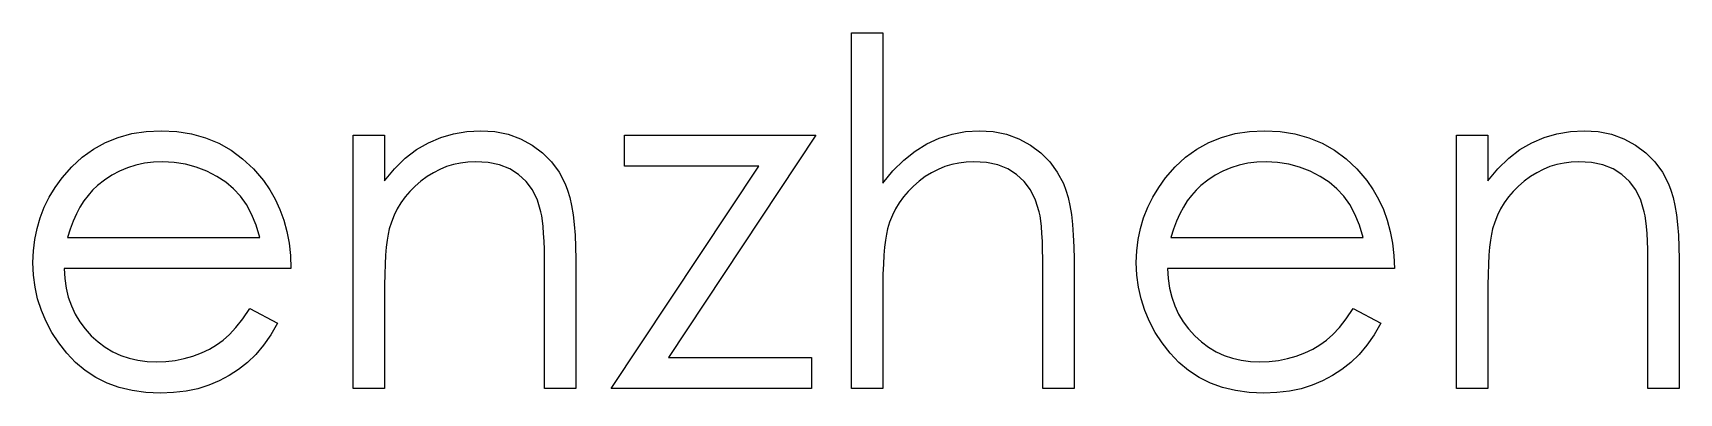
# Model space of a CAD drawing. Header units: millimetres. Extents: x 0.2 to 44.8, y -20.5 to 3.6.
# Drawn here: x 28.22 to 44.83, y -6.88 to -3.24 of the extents above; entities that cross this region are included whole.
import ezdxf

# ---------------------------------------------------------------- set-up
doc = ezdxf.new("R2010")
doc.units = ezdxf.units.MM

msp = doc.modelspace()

# ---------------------------------------------------------------- linework, layer by layer
at = {"color": 7, "linetype": 'Continuous', "flags": 128}
for points in [[(36.480755, -3.24359), (36.794872, -3.24359), (36.794872, -3.24359), (36.794872, -4.758714), (36.794872, -4.758714), (36.898638, -4.634615), (37.008013, -4.527344), (37.121595, -4.436198), (37.240785, -4.36258), (37.364884, -4.305088), (37.494591, -4.263722), (37.628506, -4.239183), (37.768029, -4.230769), (37.768029, -4.230769), (37.909655, -4.239884), (38.042869, -4.266526), (38.167668, -4.312099), (38.284054, -4.3752), (38.389223, -4.453726), (38.480369, -4.544171), (38.55609, -4.647937), (38.617087, -4.763622), (38.642328, -4.828826), (38.664062, -4.903145), (38.682292, -4.985176), (38.697716, -5.076322), (38.708934, -5.176583), (38.717348, -5.284555), (38.722957, -5.401643), (38.724359, -5.527143), (38.724359, -5.527143), (38.724359, -6.833333), (38.724359, -6.833333), (38.410256, -6.833333), (38.410256, -6.833333), (38.410256, -5.630208), (38.410256, -5.630208), (38.409555, -5.525741), (38.408153, -5.430389), (38.405349, -5.344151), (38.401142, -5.266326), (38.396234, -5.198317), (38.389924, -5.139423), (38.382212, -5.088942), (38.373798, -5.048277), (38.373798, -5.048277), (38.335938, -4.930489), (38.285457, -4.828125), (38.222356, -4.741887), (38.145933, -4.671074), (38.056891, -4.615685), (37.955228, -4.576422), (37.840244, -4.552584), (37.71264, -4.544872), (37.71264, -4.544872), (37.636919, -4.547676), (37.563301, -4.556791), (37.491086, -4.572216), (37.421675, -4.593249), (37.353666, -4.621294), (37.288462, -4.654247), (37.224659, -4.694211), (37.162961, -4.739784), (37.104768, -4.790264), (37.052183, -4.842849), (37.004507, -4.898938), (36.961739, -4.957833), (36.924579, -5.019531), (36.892328, -5.084034), (36.864984, -5.152043), (36.843249, -5.222155), (36.843249, -5.222155), (36.832031, -5.273337), (36.822216, -5.334335), (36.813802, -5.405148), (36.806791, -5.486478), (36.801883, -5.576923), (36.797676, -5.677885), (36.795573, -5.787961), (36.794872, -5.908554), (36.794872, -5.908554), (36.794872, -6.833333), (36.794872, -6.833333), (36.480769, -6.833333), (36.480769, -6.833333), (36.480769, -3.24359)], [(30.413255, -6.025641), (30.692308, -6.172175), (30.692308, -6.172175), (30.623598, -6.289263), (30.54998, -6.394431), (30.471454, -6.488381), (30.38732, -6.569712), (30.298277, -6.640525), (30.204327, -6.702224), (30.104067, -6.755509), (29.998898, -6.799679), (29.88742, -6.834034), (29.76893, -6.858574), (29.643429, -6.873297), (29.510917, -6.878205), (29.510917, -6.878205), (29.363682, -6.871895), (29.22486, -6.852965), (29.094451, -6.821414), (28.971755, -6.777244), (28.858173, -6.720453), (28.752304, -6.651042), (28.654147, -6.56901), (28.565104, -6.474359), (28.485176, -6.371995), (28.415765, -6.266126), (28.357572, -6.156751), (28.309896, -6.04387), (28.272035, -5.928185), (28.245393, -5.809696), (28.229968, -5.686999), (28.224359, -5.561498), (28.224359, -5.561498), (28.229267, -5.44371), (28.242588, -5.328726), (28.265725, -5.217248), (28.297977, -5.108574), (28.339343, -5.003405), (28.389824, -4.901743), (28.45012, -4.802885), (28.51883, -4.707532), (28.51883, -4.707532), (28.616286, -4.596054), (28.721454, -4.498598), (28.834335, -4.417268), (28.955629, -4.34996), (29.084635, -4.298077), (29.221354, -4.260216), (29.365785, -4.238482), (29.51863, -4.230769), (29.51863, -4.230769), (29.675681, -4.238482), (29.82502, -4.26232), (29.965946, -4.301583), (30.098458, -4.35627), (30.223257, -4.427083), (30.339643, -4.514022), (30.448317, -4.616386), (30.548578, -4.734175), (30.548578, -4.734175), (30.613081, -4.826022), (30.66847, -4.922776), (30.716146, -5.025841), (30.754708, -5.133814), (30.785557, -5.247396), (30.807993, -5.366587), (30.821314, -5.491386), (30.826923, -5.621795), (30.826923, -5.621795), (28.538462, -5.621795), (28.538462, -5.621795), (28.544772, -5.722756), (28.558794, -5.819511), (28.58123, -5.911358), (28.612079, -5.998297), (28.64994, -6.080329), (28.696214, -6.158153), (28.750901, -6.23107), (28.813301, -6.29978), (28.882011, -6.361478), (28.954227, -6.415465), (29.030649, -6.461038), (29.111278, -6.498197), (29.195413, -6.526943), (29.283754, -6.547276), (29.375601, -6.559896), (29.471655, -6.564103), (29.471655, -6.564103), (29.565605, -6.560597), (29.657452, -6.549379), (29.748598, -6.530449), (29.838341, -6.504507), (29.924579, -6.472256), (30.003806, -6.434395), (30.076022, -6.392328), (30.141927, -6.345353), (30.205729, -6.288562), (30.272336, -6.215645), (30.341747, -6.128706), (30.413261, -6.025641)], [(31.4551, -4.275641), (31.769231, -4.275641), (31.769231, -4.275641), (31.769231, -4.736979), (31.769231, -4.736979), (31.872296, -4.613582), (31.980268, -4.507712), (32.09385, -4.420773), (32.213041, -4.351362), (32.337139, -4.298778), (32.466847, -4.260917), (32.602163, -4.238482), (32.742388, -4.230769), (32.742388, -4.230769), (32.884014, -4.239884), (33.017228, -4.266526), (33.142027, -4.312099), (33.258413, -4.3752), (33.363582, -4.453726), (33.454728, -4.544872), (33.530449, -4.648638), (33.591446, -4.765024), (33.616687, -4.830228), (33.638421, -4.904547), (33.656651, -4.986579), (33.672075, -5.077724), (33.683293, -5.177284), (33.691707, -5.285256), (33.697316, -5.402344), (33.698718, -5.527143), (33.698718, -5.527143), (33.698718, -6.833333), (33.698718, -6.833333), (33.384615, -6.833333), (33.384615, -6.833333), (33.384615, -5.630208), (33.384615, -5.630208), (33.383914, -5.525741), (33.382512, -5.430389), (33.379708, -5.344151), (33.375501, -5.266326), (33.369892, -5.198317), (33.363582, -5.139423), (33.355869, -5.088942), (33.347456, -5.048277), (33.347456, -5.048277), (33.311699, -4.930489), (33.261919, -4.828125), (33.198818, -4.741887), (33.122396, -4.671074), (33.032652, -4.615685), (32.930288, -4.576422), (32.815304, -4.552584), (32.6877, -4.544872), (32.6877, -4.544872), (32.611979, -4.547676), (32.538361, -4.556791), (32.466146, -4.572216), (32.396735, -4.593249), (32.328726, -4.621294), (32.262821, -4.654247), (32.199018, -4.694211), (32.13732, -4.739784), (32.079127, -4.790264), (32.026542, -4.842849), (31.978866, -4.898938), (31.936098, -4.957833), (31.898938, -5.019531), (31.866687, -5.084034), (31.839343, -5.152043), (31.817608, -5.222155), (31.817608, -5.222155), (31.80639, -5.274038), (31.796575, -5.335737), (31.788161, -5.40655), (31.78115, -5.487881), (31.776242, -5.578325), (31.772035, -5.678586), (31.769932, -5.788662), (31.769231, -5.908554), (31.769231, -5.908554), (31.769231, -6.833333), (31.769231, -6.833333), (31.455128, -6.833333), (31.455128, -6.833333), (31.455128, -4.275641)], [(34.192294, -4.275641), (36.121795, -4.275641), (36.121795, -4.275641), (34.634014, -6.519231), (34.634014, -6.519231), (36.076923, -6.519231), (36.076923, -6.519231), (36.076923, -6.833333), (36.076923, -6.833333), (34.057692, -6.833333), (34.057692, -6.833333), (35.546174, -4.589744), (35.546174, -4.589744), (34.192308, -4.589744), (34.192308, -4.589744), (34.192308, -4.275641)], [(41.541457, -6.025641), (41.820513, -6.172175), (41.820513, -6.172175), (41.751803, -6.289263), (41.678185, -6.394431), (41.599659, -6.488381), (41.515525, -6.569712), (41.426482, -6.640525), (41.332532, -6.702224), (41.232272, -6.755509), (41.127103, -6.799679), (41.015625, -6.834034), (40.897135, -6.858574), (40.771635, -6.873297), (40.639123, -6.878205), (40.639123, -6.878205), (40.491887, -6.871895), (40.353065, -6.852965), (40.222656, -6.821414), (40.09996, -6.777244), (39.986378, -6.720453), (39.880509, -6.651042), (39.782352, -6.56901), (39.693309, -6.474359), (39.613381, -6.371995), (39.54397, -6.266126), (39.485777, -6.156751), (39.438101, -6.04387), (39.40024, -5.928185), (39.373598, -5.809696), (39.358173, -5.686999), (39.352564, -5.561498), (39.352564, -5.561498), (39.357472, -5.44371), (39.370793, -5.328726), (39.39393, -5.217248), (39.426182, -5.108574), (39.467548, -5.003405), (39.518029, -4.901743), (39.578325, -4.802885), (39.647035, -4.707532), (39.647035, -4.707532), (39.744491, -4.596054), (39.849659, -4.498598), (39.96254, -4.417268), (40.083834, -4.34996), (40.212841, -4.298077), (40.349559, -4.260216), (40.49399, -4.238482), (40.646835, -4.230769), (40.646835, -4.230769), (40.803886, -4.238482), (40.953225, -4.26232), (41.094151, -4.301583), (41.226663, -4.35627), (41.351462, -4.427083), (41.467849, -4.514022), (41.576522, -4.616386), (41.676783, -4.734175), (41.676783, -4.734175), (41.741286, -4.826022), (41.796675, -4.922776), (41.844351, -5.025841), (41.882913, -5.133814), (41.913762, -5.247396), (41.936198, -5.366587), (41.949519, -5.491386), (41.955128, -5.621795), (41.955128, -5.621795), (39.666667, -5.621795), (39.666667, -5.621795), (39.672977, -5.722756), (39.686999, -5.819511), (39.709435, -5.911358), (39.740284, -5.998297), (39.778145, -6.080329), (39.824419, -6.158153), (39.879107, -6.23107), (39.941506, -6.29978), (40.010216, -6.361478), (40.082432, -6.415465), (40.158854, -6.461038), (40.239483, -6.498197), (40.323618, -6.526943), (40.411959, -6.547276), (40.503806, -6.559896), (40.59986, -6.564103), (40.59986, -6.564103), (40.69381, -6.560597), (40.785657, -6.549379), (40.876803, -6.530449), (40.966546, -6.504507), (41.052784, -6.472256), (41.132011, -6.434395), (41.204227, -6.392328), (41.270132, -6.345353), (41.333934, -6.288562), (41.400541, -6.215645), (41.469952, -6.128706), (41.541466, -6.025641)], [(42.583317, -4.275641), (42.897436, -4.275641), (42.897436, -4.275641), (42.897436, -4.736979), (42.897436, -4.736979), (43.000501, -4.613582), (43.108474, -4.507712), (43.222055, -4.420773), (43.341246, -4.351362), (43.465345, -4.298778), (43.595052, -4.260917), (43.730369, -4.238482), (43.870593, -4.230769), (43.870593, -4.230769), (44.01222, -4.239884), (44.145433, -4.266526), (44.270232, -4.312099), (44.386619, -4.3752), (44.491787, -4.453726), (44.582933, -4.544872), (44.658654, -4.648638), (44.719651, -4.765024), (44.744892, -4.830228), (44.766627, -4.904547), (44.784856, -4.986579), (44.80028, -5.077724), (44.811498, -5.177284), (44.819912, -5.285256), (44.825521, -5.402344), (44.826923, -5.527143), (44.826923, -5.527143), (44.826923, -6.833333), (44.826923, -6.833333), (44.512821, -6.833333), (44.512821, -6.833333), (44.512821, -5.630208), (44.512821, -5.630208), (44.512119, -5.525741), (44.510717, -5.430389), (44.507913, -5.344151), (44.503706, -5.266326), (44.498097, -5.198317), (44.491787, -5.139423), (44.484075, -5.088942), (44.475661, -5.048277), (44.475661, -5.048277), (44.439904, -4.930489), (44.390124, -4.828125), (44.327023, -4.741887), (44.250601, -4.671074), (44.160857, -4.615685), (44.058494, -4.576422), (43.94351, -4.552584), (43.815905, -4.544872), (43.815905, -4.544872), (43.740184, -4.547676), (43.666567, -4.556791), (43.594351, -4.572216), (43.52494, -4.593249), (43.456931, -4.621294), (43.391026, -4.654247), (43.327224, -4.694211), (43.265525, -4.739784), (43.207332, -4.790264), (43.154748, -4.842849), (43.107071, -4.898938), (43.064303, -4.957833), (43.027143, -5.019531), (42.994892, -5.084034), (42.967548, -5.152043), (42.945813, -5.222155), (42.945813, -5.222155), (42.934595, -5.274038), (42.92478, -5.335737), (42.916366, -5.40655), (42.909355, -5.487881), (42.904447, -5.578325), (42.90024, -5.678586), (42.898137, -5.788662), (42.897436, -5.908554), (42.897436, -5.908554), (42.897436, -6.833333), (42.897436, -6.833333), (42.583333, -6.833333), (42.583333, -6.833333), (42.583333, -4.275641)], [(30.51281, -5.307692), (30.475661, -5.183594), (30.430088, -5.072817), (30.377504, -4.975361), (30.317208, -4.891226), (30.248498, -4.816907), (30.16857, -4.7503), (30.078826, -4.691406), (29.978566, -4.640224), (29.871995, -4.598157), (29.761919, -4.56871), (29.64974, -4.550481), (29.534756, -4.544872), (29.534756, -4.544872), (29.440805, -4.548377), (29.349659, -4.559595), (29.262019, -4.578526), (29.178586, -4.604467), (29.097256, -4.638822), (29.020132, -4.679487), (28.946514, -4.728566), (28.875701, -4.784655), (28.875701, -4.784655), (28.826623, -4.830929), (28.78105, -4.882812), (28.738281, -4.939603), (28.699018, -5.002003), (28.66256, -5.070713), (28.628906, -5.144331), (28.598758, -5.222857), (28.571414, -5.307692), (28.571414, -5.307692), (30.512821, -5.307692)], [(41.640997, -5.307692), (41.603866, -5.183594), (41.558293, -5.072817), (41.505709, -4.975361), (41.445413, -4.891226), (41.376703, -4.816907), (41.296775, -4.7503), (41.207031, -4.691406), (41.106771, -4.640224), (41.0002, -4.598157), (40.890124, -4.56871), (40.777945, -4.550481), (40.662961, -4.544872), (40.662961, -4.544872), (40.56901, -4.548377), (40.477865, -4.559595), (40.390224, -4.578526), (40.306791, -4.604467), (40.225461, -4.638822), (40.148337, -4.679487), (40.07472, -4.728566), (40.003906, -4.784655), (40.003906, -4.784655), (39.954828, -4.830929), (39.909255, -4.882812), (39.866486, -4.939603), (39.827224, -5.002003), (39.790765, -5.070713), (39.757111, -5.144331), (39.726963, -5.222857), (39.699619, -5.307692), (39.699619, -5.307692), (41.641026, -5.307692)]]:
    msp.add_lwpolyline(points, dxfattribs=at)

doc.saveas('drawing.dxf')
